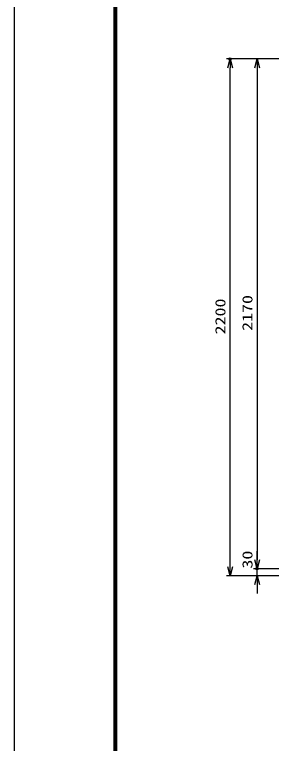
# Model space of a CAD drawing. Units: millimetres, scale not verified. Extents: x -6312 to 6312, y -4455 to 4455.
# Drawn here: x -6312 to -5219, y -1651 to 1452 of the extents above; entities that cross this region are included whole.
import ezdxf
from ezdxf.enums import TextEntityAlignment as Align

# ---------------------------------------------------------------- set-up
doc = ezdxf.new("R2010")
doc.units = ezdxf.units.MM
doc.header["$LTSCALE"] = 20
doc.header["$PDMODE"] = 32
doc.header["$PDSIZE"] = 10
doc.layers.add('0-2_0', color=7, linetype='Continuous', lineweight=25)
doc.layers.add('0-3_DEFPOINTS', color=7, linetype='Continuous')
doc.styles.add('ＭＳ ゴシック', font='')
doc.styles.get('ＭＳ ゴシック').set_extended_font_data('MS Gothic')

# ---------------------------------------------------------------- blocks, each defined once
blk = doc.blocks.new('_Open30')
at = {"layer": '0-2_0', "color": 2}
blk.add_line((0, 0), (-20, 0), dxfattribs=at)
blk.add_lwpolyline([(-20, 5.36), (0, 0), (-20, -5.36)], dxfattribs=at)

msp = doc.modelspace()

# ---------------------------------------------------------------- linework, layer by layer
at = {"layer": '0-2_0', "color": 1}
for p, q in [((-4606.09, 1262.66), (-5410.29, 1262.66)), ((-4606.09, 1262.66), (-5295.23, 1262.66)), ((-4607.89, -907.3), (-5295.23, -907.3)), ((-4607.89, -907.3), (-5295.23, -907.3)), ((-4928.8, -937.34), (-5410.29, -937.34)), ((-4928.8, -937.34), (-5295.23, -937.34))]:
    msp.add_line(p, q, dxfattribs=at)
at = {"layer": '0-2_0', "color": 2}
for p, q in [((-5395.29, -899.84), (-5395.29, 1225.16)), ((-5280.23, 1225.16), (-5280.23, -869.8)), ((-5280.23, -869.8), (-5280.23, -832.3)), ((-5280.23, -937.34), (-5280.23, -907.3)), ((-5280.23, -974.84), (-5280.23, -1012.34))]:
    msp.add_line(p, q, dxfattribs=at)
at = {"layer": '0-2_0', "color": 3}
msp.add_lwpolyline([(-6311.95, 4455), (6289.34, 4455), (6289.34, -4455), (-6311.95, -4455)], close=True, dxfattribs=at)
at = {"layer": '0-2_0'}
for points in [[(-5887.66, 4189.82), (5865.05, 4189.82), (5865.05, -4189.82), (-5887.66, -4189.82)], [(-5885.01, 4187.17), (5862.4, 4187.17), (5862.4, -4187.17), (-5885.01, -4187.17)], [(-5882.36, 4184.52), (5859.75, 4184.52), (5859.75, -4184.52), (-5882.36, -4184.52)], [(-5879.71, 4181.87), (5857.1, 4181.87), (5857.1, -4181.87), (-5879.71, -4181.87)], [(-5877.05, 4179.21), (5854.45, 4179.21), (5854.45, -4179.21), (-5877.05, -4179.21)]]:
    msp.add_lwpolyline(points, close=True, dxfattribs=at)
at = {"layer": '0-3_DEFPOINTS'}
for p in [(-5395.29, 1262.66), (-5280.23, -907.3), (-5280.23, -907.3)]:
    msp.add_point(p, dxfattribs=at)

# ---------------------------------------------------------------- block references
at = {"layer": '0-2_0', "xscale": 1.875, "yscale": 1.875}
for p, rotation in [((-5395.29, 1262.66), 90), ((-5280.23, 1262.66), 90), ((-5280.23, -907.3), 270), ((-5280.23, -907.3), 270), ((-5395.29, -937.34), 270), ((-5280.23, -937.34), 90)]:
    msp.add_blockref('_Open30', p, dxfattribs=dict(at, rotation=rotation))

# ---------------------------------------------------------------- texts
at = {"layer": '0-2_0', "color": 3, "style": 'ＭＳ ゴシック', "width": 1.3}
for s, p in [('2170', (-5286.91, 104.82)), ('2200', (-5401.96, 89.81)), ('30', (-5286.91, -906.94))]:
    msp.add_text(s, height=43.26, rotation=90, dxfattribs=at).set_placement(p, align=Align.BOTTOM_LEFT)

doc.saveas('drawing.dxf')
